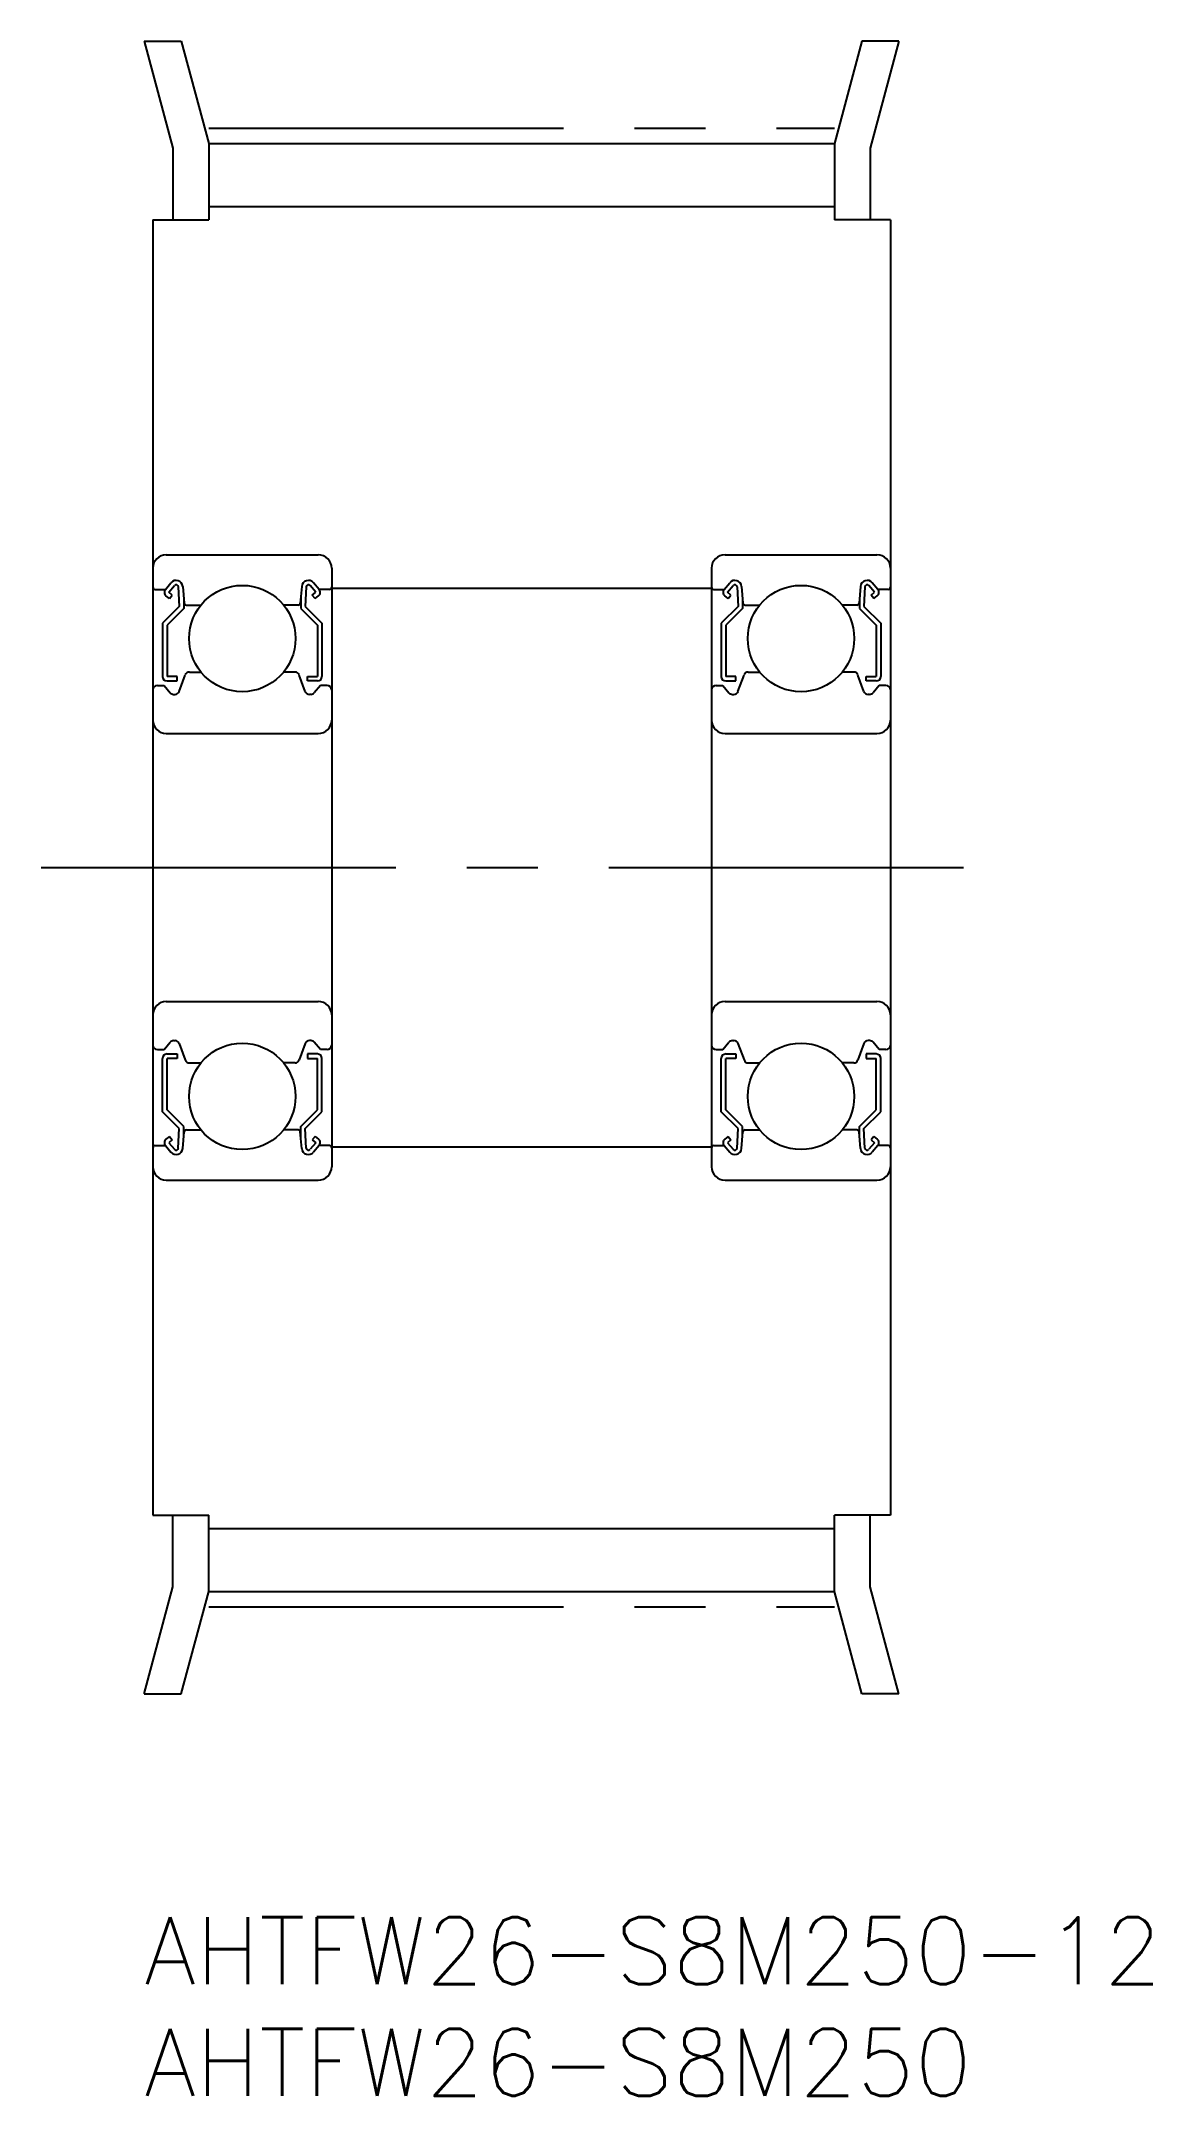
# Model space of a CAD drawing. Extents: x -4.6 to 45.1, y -8 to 84.
import ezdxf

# ---------------------------------------------------------------- set-up
doc = ezdxf.new("R2010")
doc.units = 0
doc.header["$LTSCALE"] = 0.5
doc.linetypes.add('CENTER', pattern=[50.8, 31.75, -6.35, 6.35, -6.35])
for name, color, linetype in [('MSM_CENTER', 1, 'CENTER'), ('MSM_CONTINUOUS', 7, 'CONTINUOUS'), ('MSM_PART_NUMBER', 7, 'CONTINUOUS')]:
    doc.layers.add(name, color=color, linetype=linetype)
doc.styles.get("Standard").update_dxf_attribs({"font": 'txt.shx', "height": 3, "bigfont": 'bigfont.shx'})

# ---------------------------------------------------------------- blocks, each defined once
blk = doc.blocks.new('*U2')
at = {"layer": 'MSM_PART_NUMBER'}
blk.add_text('AHTFW26-S8M250-12', height=3, dxfattribs=at).set_placement((0, -3))
blk = doc.blocks.new('*U3')
at = {"layer": 'MSM_PART_NUMBER'}
blk.add_text('AHTFW26-S8M250', height=3, dxfattribs=at).set_placement((0, -8))

msp = doc.modelspace()

# ---------------------------------------------------------------- linework, layer by layer
at = {"layer": 'MSM_CENTER'}
for p, q in [((2.884, 80.105), (30.884, 80.105)), ((-4.616, 47), (38.384, 47)), ((2.884, 13.895), (30.884, 13.895))]:
    msp.add_line(p, q, dxfattribs=at)
at = {"layer": 'MSM_CONTINUOUS'}
for p, q in [((0, 84), (1.284, 79.209)), ((0, 84), (1.656, 84)), ((1.656, 84), (2.884, 79.42)), ((32.111, 84), (30.884, 79.42)), ((33.767, 84), (32.111, 84)), ((33.767, 84), (32.484, 79.209)), ((1.284, 79.209), (1.284, 76)), ((2.884, 79.42), (2.884, 76)), ((2.884, 79.42), (30.884, 79.42)), ((30.884, 79.42), (30.884, 76)), ((32.484, 79.209), (32.484, 76)), ((2.884, 76.59), (30.884, 76.59)), ((0.384, 76), (0.384, 18)), ((0.384, 76), (2.884, 76)), ((33.384, 76), (30.884, 76)), ((33.384, 76), (33.384, 18)), ((33.384, 62), (33.384, 62)), ((0.984, 61), (7.784, 61)), ((25.984, 61), (32.784, 61)), ((33.384, 61.5), (33.384, 61.5)), ((8.384, 60.4), (8.384, 33.6)), ((25.384, 60.4), (25.384, 33.6)), ((0.484, 59.45), (0.944, 59.45)), ((0.944, 59.45), (1.193, 59.748)), ((1.122, 59.04), (0.969, 59.168)), ((1.097, 59.321), (1.347, 59.619)), ((1.25, 59.193), (1.097, 59.321)), ((1.122, 59.04), (1.25, 59.193)), ((1.523, 59.56), (1.567, 58.683)), ((1.722, 59.581), (1.787, 58.841)), ((1.767, 59.07), (1.767, 58.6)), ((7.045, 59.581), (6.981, 58.841)), ((7.001, 59.07), (7.001, 58.6)), ((7.244, 59.56), (7.201, 58.683)), ((7.671, 59.321), (7.42, 59.619)), ((7.518, 59.193), (7.671, 59.321)), ((7.646, 59.04), (7.518, 59.193)), ((7.824, 59.45), (7.574, 59.748)), ((7.646, 59.04), (7.799, 59.168)), ((8.284, 59.45), (7.824, 59.45)), ((8.384, 59.5), (25.384, 59.5)), ((25.484, 59.45), (25.944, 59.45)), ((25.944, 59.45), (26.193, 59.748)), ((26.122, 59.04), (25.969, 59.168)), ((26.097, 59.321), (26.347, 59.619)), ((26.25, 59.193), (26.097, 59.321)), ((26.122, 59.04), (26.25, 59.193)), ((26.523, 59.56), (26.567, 58.683)), ((26.722, 59.581), (26.787, 58.841)), ((26.767, 59.07), (26.767, 58.6)), ((32.045, 59.581), (31.981, 58.841)), ((32.001, 59.07), (32.001, 58.6)), ((32.244, 59.56), (32.201, 58.683)), ((32.671, 59.321), (32.42, 59.619)), ((32.518, 59.193), (32.671, 59.321)), ((32.646, 59.04), (32.518, 59.193)), ((32.824, 59.45), (32.574, 59.748)), ((32.646, 59.04), (32.799, 59.168)), ((33.284, 59.45), (32.824, 59.45)), ((1.567, 58.683), (0.817, 57.933)), ((1.767, 58.6), (1.017, 57.85)), ((1.886, 58.75), (2.534, 58.75)), ((6.881, 58.75), (6.233, 58.75)), ((7.001, 58.6), (7.751, 57.85)), ((7.201, 58.683), (7.951, 57.933)), ((26.567, 58.683), (25.817, 57.933)), ((26.767, 58.6), (26.017, 57.85)), ((26.886, 58.75), (27.534, 58.75)), ((31.881, 58.75), (31.233, 58.75)), ((32.001, 58.6), (32.751, 57.85)), ((32.201, 58.683), (32.951, 57.933)), ((0.817, 57.933), (0.817, 55.55)), ((1.017, 57.85), (1.017, 55.55)), ((7.751, 57.85), (7.751, 55.55)), ((7.951, 57.933), (7.951, 55.55)), ((25.817, 57.933), (25.817, 55.55)), ((26.017, 57.85), (26.017, 55.55)), ((32.751, 57.85), (32.751, 55.55)), ((32.951, 57.933), (32.951, 55.55)), ((1.467, 55.55), (1.017, 55.55)), ((1.017, 55.35), (1.467, 55.35)), ((1.467, 55.35), (1.467, 55.55)), ((1.565, 54.882), (1.834, 55.618)), ((2.022, 55.75), (2.534, 55.75)), ((6.746, 55.75), (6.233, 55.75)), ((7.202, 54.882), (6.933, 55.618)), ((7.301, 55.35), (7.301, 55.55)), ((7.301, 55.55), (7.751, 55.55)), ((7.751, 55.35), (7.301, 55.35)), ((26.467, 55.55), (26.017, 55.55)), ((26.017, 55.35), (26.467, 55.35)), ((26.467, 55.35), (26.467, 55.55)), ((26.565, 54.882), (26.834, 55.618)), ((27.022, 55.75), (27.534, 55.75)), ((31.746, 55.75), (31.233, 55.75)), ((32.202, 54.882), (31.933, 55.618)), ((32.301, 55.35), (32.301, 55.55)), ((32.301, 55.55), (32.751, 55.55)), ((32.751, 55.35), (32.301, 55.35)), ((0.584, 55.15), (0.884, 55.15)), ((0.884, 55.15), (1.159, 54.821)), ((1.312, 54.75), (1.378, 54.75)), ((7.455, 54.75), (7.39, 54.75)), ((7.884, 55.15), (7.608, 54.821)), ((8.184, 55.15), (7.884, 55.15)), ((25.584, 55.15), (25.884, 55.15)), ((25.884, 55.15), (26.159, 54.821)), ((26.312, 54.75), (26.378, 54.75)), ((32.455, 54.75), (32.39, 54.75)), ((32.884, 55.15), (32.608, 54.821)), ((33.184, 55.15), (32.884, 55.15)), ((0.984, 53), (7.784, 53)), ((25.984, 53), (32.784, 53)), ((33.384, 47), (33.384, 47)), ((33.384, 47), (33.384, 47)), ((0.984, 41), (7.784, 41)), ((25.984, 41), (32.784, 41)), ((0.584, 38.85), (0.884, 38.85)), ((0.884, 38.85), (1.159, 39.179)), ((1.017, 38.65), (1.467, 38.65)), ((1.312, 39.25), (1.378, 39.25)), ((1.467, 38.65), (1.467, 38.45)), ((1.565, 39.118), (1.834, 38.382)), ((7.202, 39.118), (6.933, 38.382)), ((7.751, 38.65), (7.301, 38.65)), ((7.301, 38.65), (7.301, 38.45)), ((7.455, 39.25), (7.39, 39.25)), ((7.884, 38.85), (7.608, 39.179)), ((8.184, 38.85), (7.884, 38.85)), ((25.584, 38.85), (25.884, 38.85)), ((25.884, 38.85), (26.159, 39.179)), ((26.017, 38.65), (26.467, 38.65)), ((26.312, 39.25), (26.378, 39.25)), ((26.467, 38.65), (26.467, 38.45)), ((26.565, 39.118), (26.834, 38.382)), ((32.202, 39.118), (31.933, 38.382)), ((32.301, 38.65), (32.301, 38.45)), ((32.751, 38.65), (32.301, 38.65)), ((32.455, 39.25), (32.39, 39.25)), ((32.884, 38.85), (32.608, 39.179)), ((33.184, 38.85), (32.884, 38.85)), ((0.817, 36.067), (0.817, 38.45)), ((1.467, 38.45), (1.017, 38.45)), ((1.017, 36.15), (1.017, 38.45)), ((2.022, 38.25), (2.534, 38.25)), ((2.15, 38.25), (2.15, 38.25)), ((2.278, 38.25), (2.278, 38.25)), ((6.746, 38.25), (6.233, 38.25)), ((7.301, 38.45), (7.751, 38.45)), ((7.751, 36.15), (7.751, 38.45)), ((7.951, 36.067), (7.951, 38.45)), ((25.817, 36.067), (25.817, 38.45)), ((26.017, 36.15), (26.017, 38.45)), ((26.467, 38.45), (26.017, 38.45)), ((27.022, 38.25), (27.534, 38.25)), ((27.15, 38.25), (27.15, 38.25)), ((27.278, 38.25), (27.278, 38.25)), ((31.746, 38.25), (31.233, 38.25)), ((32.301, 38.45), (32.751, 38.45)), ((32.751, 36.15), (32.751, 38.45)), ((32.951, 36.067), (32.951, 38.45)), ((1.567, 35.317), (0.817, 36.067)), ((1.767, 35.4), (1.017, 36.15)), ((7.001, 35.4), (7.751, 36.15)), ((7.201, 35.317), (7.951, 36.067)), ((26.567, 35.317), (25.817, 36.067)), ((26.767, 35.4), (26.017, 36.15)), ((32.001, 35.4), (32.751, 36.15)), ((32.201, 35.317), (32.951, 36.067)), ((1.122, 34.96), (0.969, 34.832)), ((1.122, 34.96), (1.25, 34.807)), ((1.523, 34.44), (1.567, 35.317)), ((1.722, 34.419), (1.787, 35.159)), ((1.767, 34.93), (1.767, 35.4)), ((1.886, 35.25), (2.534, 35.25)), ((6.881, 35.25), (6.233, 35.25)), ((7.045, 34.419), (6.981, 35.159)), ((7.001, 34.93), (7.001, 35.4)), ((7.244, 34.44), (7.201, 35.317)), ((7.646, 34.96), (7.518, 34.807)), ((7.646, 34.96), (7.799, 34.832)), ((26.122, 34.96), (25.969, 34.832)), ((26.122, 34.96), (26.25, 34.807)), ((26.523, 34.44), (26.567, 35.317)), ((26.722, 34.419), (26.787, 35.159)), ((26.767, 34.93), (26.767, 35.4)), ((26.886, 35.25), (27.534, 35.25)), ((31.881, 35.25), (31.233, 35.25)), ((32.045, 34.419), (31.981, 35.159)), ((32.001, 34.93), (32.001, 35.4)), ((32.244, 34.44), (32.201, 35.317)), ((32.646, 34.96), (32.518, 34.807)), ((32.646, 34.96), (32.799, 34.832)), ((0.484, 34.55), (0.944, 34.55)), ((0.944, 34.55), (1.193, 34.252)), ((1.25, 34.807), (1.097, 34.679)), ((1.097, 34.679), (1.347, 34.381)), ((7.671, 34.679), (7.42, 34.381)), ((7.518, 34.807), (7.671, 34.679)), ((7.824, 34.55), (7.574, 34.252)), ((8.284, 34.55), (7.824, 34.55)), ((8.384, 34.5), (25.384, 34.5)), ((25.484, 34.55), (25.944, 34.55)), ((25.944, 34.55), (26.193, 34.252)), ((26.25, 34.807), (26.097, 34.679)), ((26.097, 34.679), (26.347, 34.381)), ((32.671, 34.679), (32.42, 34.381)), ((32.518, 34.807), (32.671, 34.679)), ((32.824, 34.55), (32.574, 34.252)), ((33.284, 34.55), (32.824, 34.55)), ((0.984, 33), (7.784, 33)), ((25.984, 33), (32.784, 33)), ((0.384, 18), (2.884, 18)), ((1.284, 14.791), (1.284, 18)), ((2.884, 14.58), (2.884, 18)), ((33.384, 18), (30.884, 18)), ((30.884, 14.58), (30.884, 18)), ((32.484, 14.791), (32.484, 18)), ((2.884, 17.41), (30.884, 17.41)), ((0, 10), (1.284, 14.791)), ((33.767, 10), (32.484, 14.791)), ((1.656, 10), (2.884, 14.58)), ((2.884, 14.58), (30.884, 14.58)), ((32.111, 10), (30.884, 14.58)), ((0, 10), (1.656, 10)), ((33.767, 10), (32.111, 10))]:
    msp.add_line(p, q, dxfattribs=at)
for centre in [(4.384, 57.25), (29.384, 57.25), (4.384, 36.75), (29.384, 36.75)]:
    msp.add_circle(centre, 2.381, dxfattribs=at)
for centre, radius, start, end in [((0.984, 60.4), 0.6, 90, 180), ((7.784, 60.4), 0.6, 0, 90), ((25.984, 60.4), 0.6, 90, 180), ((32.784, 60.4), 0.6, 0, 90), ((1.423, 59.555), 0.3, 4.99676, 140.00197), ((7.344, 59.555), 0.3, 39.99803, 175.00324), ((26.423, 59.555), 0.3, 4.99676, 140.00197), ((32.344, 59.555), 0.3, 39.99803, 175.00324), ((0.484, 59.55), 0.1, 180, 270), ((1.097, 59.321), 0.2, 140.00197, 230.08631), ((1.424, 59.555), 0.1, 2.81979, 140.00215), ((7.344, 59.555), 0.1, 39.99785, 177.18021), ((7.67, 59.321), 0.2, 309.91369, 39.99803), ((8.284, 59.55), 0.1, 270, 0), ((25.484, 59.55), 0.1, 180, 270), ((26.097, 59.321), 0.2, 140.00197, 230.08631), ((26.424, 59.555), 0.1, 2.81979, 140.00215), ((32.344, 59.555), 0.1, 39.99785, 177.18021), ((32.67, 59.321), 0.2, 309.91369, 39.99803), ((33.284, 59.55), 0.1, 270, 0), ((1.886, 58.85), 0.1, 184.99676, 269.99912), ((6.881, 58.85), 0.1, 270.00088, 355.00324), ((26.886, 58.85), 0.1, 184.99676, 269.99912), ((31.881, 58.85), 0.1, 270.00088, 355.00324), ((1.017, 55.55), 0.2, 180, 270), ((2.022, 55.55), 0.2, 90, 159.99165), ((6.746, 55.55), 0.2, 20.00835, 90), ((7.751, 55.55), 0.2, 270, 0), ((26.017, 55.55), 0.2, 180, 270), ((27.022, 55.55), 0.2, 90, 159.99165), ((31.746, 55.55), 0.2, 20.00835, 90), ((32.751, 55.55), 0.2, 270, 0), ((0.584, 54.95), 0.2, 90, 180), ((1.312, 54.95), 0.2, 219.9952, 270), ((1.378, 54.95), 0.2, 270, 339.99165), ((7.39, 54.95), 0.2, 200.00835, 270), ((7.455, 54.95), 0.2, 270, 320.0048), ((8.184, 54.95), 0.2, 0, 90), ((25.584, 54.95), 0.2, 90, 180), ((26.312, 54.95), 0.2, 219.9952, 270), ((26.378, 54.95), 0.2, 270, 339.99165), ((32.39, 54.95), 0.2, 200.00835, 270), ((32.455, 54.95), 0.2, 270, 320.0048), ((33.184, 54.95), 0.2, 0, 90), ((0.984, 53.6), 0.6, 180, 270), ((7.784, 53.6), 0.6, 270, 0), ((25.984, 53.6), 0.6, 180, 270), ((32.784, 53.6), 0.6, 270, 0), ((0.984, 40.4), 0.6, 90, 180), ((7.784, 40.4), 0.6, 0, 90), ((25.984, 40.4), 0.6, 90, 180), ((32.784, 40.4), 0.6, 0, 90), ((0.584, 39.05), 0.2, 180, 270), ((1.017, 38.45), 0.2, 90, 180), ((1.312, 39.05), 0.2, 90, 140.0048), ((1.378, 39.05), 0.2, 20.00835, 90), ((7.39, 39.05), 0.2, 90, 159.99165), ((7.455, 39.05), 0.2, 39.9952, 90), ((7.751, 38.45), 0.2, 0, 90), ((8.184, 39.05), 0.2, 270, 0), ((25.584, 39.05), 0.2, 180, 270), ((26.017, 38.45), 0.2, 90, 180), ((26.312, 39.05), 0.2, 90, 140.0048), ((26.378, 39.05), 0.2, 20.00835, 90), ((32.39, 39.05), 0.2, 90, 159.99165), ((32.455, 39.05), 0.2, 39.9952, 90), ((32.751, 38.45), 0.2, 0, 90), ((33.184, 39.05), 0.2, 270, 0), ((2.022, 38.45), 0.2, 200.00835, 270), ((6.746, 38.45), 0.2, 270, 339.99165), ((27.022, 38.45), 0.2, 200.00835, 270), ((31.746, 38.45), 0.2, 270, 339.99165), ((1.886, 35.15), 0.1, 90.00088, 175.00324), ((6.881, 35.15), 0.1, 4.99676, 89.99912), ((26.886, 35.15), 0.1, 90.00088, 175.00324), ((31.881, 35.15), 0.1, 4.99676, 89.99912), ((0.484, 34.45), 0.1, 90, 180), ((1.097, 34.679), 0.2, 129.91369, 219.99803), ((1.423, 34.445), 0.3, 219.99803, 355.00324), ((1.424, 34.445), 0.1, 219.99785, 357.18021), ((7.344, 34.445), 0.3, 184.99676, 320.00197), ((7.344, 34.445), 0.1, 182.81979, 320.00215), ((7.67, 34.679), 0.2, 320.00197, 50.08631), ((8.284, 34.45), 0.1, 0, 90), ((25.484, 34.45), 0.1, 90, 180), ((26.097, 34.679), 0.2, 129.91369, 219.99803), ((26.423, 34.445), 0.3, 219.99803, 355.00324), ((26.424, 34.445), 0.1, 219.99785, 357.18021), ((32.344, 34.445), 0.3, 184.99676, 320.00197), ((32.344, 34.445), 0.1, 182.81979, 320.00215), ((32.67, 34.679), 0.2, 320.00197, 50.08631), ((33.284, 34.45), 0.1, 0, 90), ((0.984, 33.6), 0.6, 180, 270), ((7.784, 33.6), 0.6, 270, 0), ((25.984, 33.6), 0.6, 180, 270), ((32.784, 33.6), 0.6, 270, 0)]:
    msp.add_arc(centre, radius, start, end, dxfattribs=at)

# ---------------------------------------------------------------- block references
for name in ['*U2', '*U3']:
    msp.add_blockref(name, (0, 0), dxfattribs=at)

doc.saveas('drawing.dxf')
